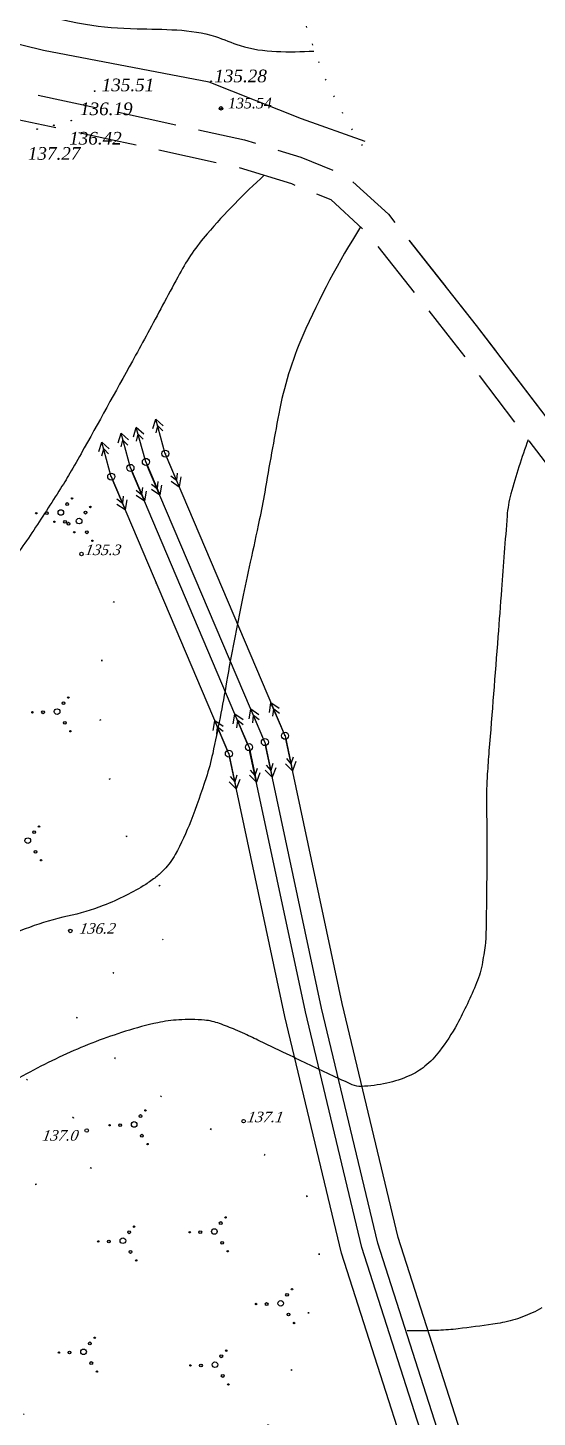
# Model space of a CAD drawing. Header units: millimetres. Extents: x 1400 to 4853, y -623 to 1865.
# Drawn here: x 3157.2 to 3200.7, y 1604.8 to 1723.4 of the extents above; entities that cross this region are included whole.
import ezdxf

# ---------------------------------------------------------------- set-up
doc = ezdxf.new("R2010")
doc.units = ezdxf.units.MM
doc.set_wipeout_variables(frame=1)
for name, pattern in [('ADOT', [10, 0, -10]), ('ADOT1', [1.6, 0.1, -1.5]), ('AHIDDEN4', [7, 5, -2])]:
    doc.linetypes.add(name, pattern=pattern)
doc.layers.add('01_Північ', color=7, linetype='Continuous')
doc.styles.add('universw', font='timesi.ttf', dxfattribs={"oblique": 10})

# ---------------------------------------------------------------- blocks, each defined once
blk = doc.blocks.new('108')
at = {"color": 0, "linetype": 'Continuous', "lineweight": 0}
blk.add_wipeout([(0.51, -0.12), (0.52, -0.06), (0.52, -0.01), (0.52, 0.05), (0.51, 0.1), (0.5, 0.15), (0.48, 0.2), (0.45, 0.25), (0.42, 0.3), (0.39, 0.34), (0.35, 0.38), (0.31, 0.42), (0.26, 0.45), (0.22, 0.47), (0.17, 0.49), (0.11, 0.51), (0.06, 0.52), (0.01, 0.52), (-0.05, 0.52), (-0.1, 0.51), (-0.15, 0.5), (-0.21, 0.48), (-0.25, 0.45), (-0.3, 0.42), (-0.34, 0.39), (-0.38, 0.35), (-0.42, 0.31), (-0.45, 0.26), (-0.47, 0.22), (-0.49, 0.17), (-0.51, 0.11), (-0.52, 0.06), (-0.52, 0.01), (-0.52, -0.05), (-0.51, -0.1), (-0.5, -0.15), (-0.48, -0.21), (-0.45, -0.25), (-0.42, -0.3), (-0.39, -0.34), (-0.35, -0.38), (-0.31, -0.42), (-0.27, -0.45), (-0.22, -0.47), (-0.17, -0.49), (-0.12, -0.51), (-0.06, -0.52), (-0.01, -0.52), (0.05, -0.52), (0.1, -0.51), (0.15, -0.5), (0.2, -0.48), (0.25, -0.45), (0.3, -0.42), (0.34, -0.39), (0.38, -0.35), (0.42, -0.31), (0.45, -0.27), (0.47, -0.22), (0.49, -0.17)], dxfattribs=at)
at = {"linetype": 'Continuous'}
h = blk.add_hatch(color=0, dxfattribs=at)
edge = h.paths.add_edge_path()
edge.add_arc((0, 0), 0.0196, 0, 360)
at = {"color": 0, "linetype": 'Continuous'}
for radius in [0.5, 0.0196]:
    blk.add_circle((0, 0), radius, dxfattribs=at)
blk = doc.blocks.new('115_3')
at = {"color": 0, "linetype": 'Continuous'}
for p, q in [((0, 0), (5.1, 0)), ((3.22, 0.49), (4.1, 0)), ((3.22, -0.49), (4.1, 0)), ((3.91, 0.76), (5.1, 0)), ((3.91, -0.76), (5.1, 0))]:
    blk.add_line(p, q, dxfattribs=at)
blk = doc.blocks.new('395_2')
at = {"linetype": 'Continuous'}
h = blk.add_hatch(color=0, dxfattribs=at)
h.paths.add_polyline_path([(-3.4, -0.1, 1), (-3.6, -0.1, 1)])
h.paths.add_polyline_path([(-2.2, -0.1, 1), (-1.8, -0.1, 1)])
h.paths.add_polyline_path([(1.1, 1.2, 1), (0.7, 1.2, 1)])
h.paths.add_polyline_path([(1.7, 2, 1), (1.5, 2, 1)])
h.paths.add_polyline_path([(0.9, -1.6, 1), (1.3, -1.6, 1)])
h.paths.add_polyline_path([(2, -2.8, 1), (1.8, -2.8, 1)])
at = {"color": 0, "linetype": 'Continuous'}
for centre, radius in [((1.6, 2), 0.1), ((-3.5, -0.1), 0.1), ((-2, -0.1), 0.2), ((0, 0), 0.4), ((0.9, 1.2), 0.2), ((1.1, -1.6), 0.2), ((1.9, -2.8), 0.1)]:
    blk.add_circle(centre, radius, dxfattribs=at)

msp = doc.modelspace()

# ---------------------------------------------------------------- linework, layer by layer
at = {"layer": '01_Північ', "color": 7, "linetype": 'ADOT1', "flags": 128}
msp.add_lwpolyline([(3185.7977, 1713.3063), (3184.3757, 1715.5365), (3182.4039, 1719.483), (3181.0037, 1723.5498), (3180.5443, 1725.5395), (3180.0325, 1729.7334), (3179.9249, 1734.7975), (3180.0008, 1736.7631), (3180.7046, 1740.6316), (3182.1826, 1745.485)], dxfattribs=at)
at = {"layer": '01_Північ', "color": 7}
for points in [[(3186.0197, 1713.6589), (3180.5949, 1715.5899), (3172.7176, 1718.7093), (3158.5704, 1721.4211), (3148.3495, 1723.9155), (3140.6243, 1724.7469), (3134.0141, 1725.81)], [(3186.0197, 1713.6589), (3180.5949, 1715.5899), (3172.7176, 1718.7093), (3172.7176, 1718.7093), (3172.7176, 1718.7093)]]:
    msp.add_lwpolyline(points, dxfattribs=at)
at = {"layer": '01_Північ', "linetype": 'AHIDDEN4', "flags": 128}
msp.add_lwpolyline([(3137.5285, 1721.4456), (3145.3723, 1720.6517), (3152.6051, 1718.7906), (3164.5637, 1716.2424), (3175.7208, 1713.808), (3180.5328, 1712.3209), (3184.4127, 1710.7567), (3188.0105, 1707.4405), (3195.5065, 1697.9567), (3203.9205, 1686.9181), (3211.5142, 1677.6271), (3216.1054, 1672.2958), (3223.5472, 1665.4684), (3230.7988, 1657.6453), (3236.0307, 1650.3718), (3238.7075, 1646.7854), (3241.4137, 1644.1104), (3245.0611, 1641.406), (3253.2856, 1637.286), (3258.1538, 1635.1501), (3261.8347, 1632.5989)], dxfattribs=at)
at = {"layer": '01_Північ', "color": 7, "linetype": 'Continuous'}
msp.add_lwpolyline([(3189.7529, 1705.2361), (3195.5065, 1697.9567), (3203.9205, 1686.9181), (3211.5142, 1677.6271), (3216.1054, 1672.2958), (3223.5472, 1665.4684), (3230.7988, 1657.6453), (3236.0307, 1650.3718), (3238.7075, 1646.7854), (3241.4137, 1644.1104), (3245.0611, 1641.406), (3253.2856, 1637.286), (3258.1538, 1635.1501), (3261.8347, 1632.5989)], dxfattribs=at)
at = {"layer": '01_Північ', "color": 250, "linetype": 'Continuous', "flags": 128}
for points in [[(3197.5691, 1592.8769), (3188.8476, 1620.1146), (3184.0601, 1640.0689), (3179.1873, 1662.9213), (3168.9465, 1687.0246)], [(3194.512, 1591.898), (3185.7541, 1619.2495), (3180.9292, 1639.3596), (3176.1122, 1661.9501), (3165.9947, 1685.7631)], [(3195.8549, 1592.328), (3187.1129, 1619.6295), (3182.3045, 1639.6712), (3177.463, 1662.3767), (3167.2913, 1686.3172)], [(3192.7978, 1591.3491), (3184.0194, 1618.7644), (3179.1736, 1638.9619), (3174.3879, 1661.4055), (3164.3395, 1685.0557)]]:
    msp.add_lwpolyline(points, dxfattribs=at)
at = {"layer": '01_Північ', "color": 30}
msp.add_lwpolyline([(3201.0981, 1614.0938, -0.04054445), (3199.4653, 1613.326, -0.04090769), (3197.7451, 1612.8373, -0.01427457), (3196.9309, 1612.7005, -0.0039501), (3193.973, 1612.3137, -0.02068847), (3192.283, 1612.1769, -0.01315079), (3189.6167, 1612.142)], format="xyb", dxfattribs=at)
at = {"layer": '01_Північ', "color": 7}
for centre, radius in [((3172.8849, 1718.7977, 40.584), 0.03), ((3162.9403, 1717.9467, 40.653), 0.03), ((3173.7283, 1716.4827, 40.662), 0.15), ((3173.7283, 1716.4827, 40.662), 0.03), ((3159.4603, 1715.0367, 40.926), 0.03), ((3160.9453, 1715.4387, 40.857), 0.03), ((3158.0293, 1714.7217, 41.181), 0.03)]:
    msp.add_circle(centre, radius, dxfattribs=at)
at = {"layer": '01_Північ', "color": 7, "linetype": 'Continuous'}
for centre in [(3161.8119, 1678.4395), (3160.8578, 1646.2721), (3175.6567, 1630.0332), (3162.2635, 1629.245)]:
    msp.add_circle(centre, 0.15, dxfattribs=at)
at = {"layer": '01_Північ', "color": 30}
msp.add_spline([(3129.3631, 1727.196), (3133.5698, 1728.056), (3137.681, 1729.3938), (3144.9471, 1729.3938), (3151.6397, 1727.1005), (3162.1566, 1723.6606), (3166.5545, 1723.2783), (3173.2471, 1722.6095), (3175.3505, 1721.845), (3181.6606, 1721.3673)], degree=3, dxfattribs=at)

# ---------------------------------------------------------------- block references
at = {"layer": '01_Північ', "color": 250, "linetype": 'ADOT', "xscale": 0.6, "yscale": 0.6, "zscale": 0.6}
for p in [(3160.052, 1681.9902), (3161.6108, 1681.2604), (3159.7324, 1664.9947), (3157.2295, 1653.9845), (3165.3468, 1619.8316), (3178.8215, 1614.487), (3161.9913, 1610.3475), (3173.2114, 1609.2472)]:
    msp.add_blockref('395_2', p, dxfattribs=at)
at = {"layer": '01_Північ', "color": 7, "linetype": 'ADOT', "xscale": 0.6, "yscale": 0.6, "zscale": 0.6}
for p in [(3166.3113, 1629.753), (3173.159, 1620.6176)]:
    msp.add_blockref('395_2', p, dxfattribs=at)

# ---------------------------------------------------------------- texts
at = {"layer": '01_Північ', "color": 7, "style": 'universw'}
for s, height, p in [('135.28', 1.08, (3173.1535, 1718.711, 40.584)), ('135.51', 1.08, (3163.5403, 1717.9467, 40.653)), ('135.54', 0.9, (3174.3283, 1716.4827, 40.662)), ('136.19', 1.08, (3161.6896, 1715.9066, 40.857)), ('136.42', 1.08, (3160.764, 1713.3958, 40.926)), ('137.27', 1.08, (3157.2382, 1712.0963, 41.181))]:
    msp.add_text(s, height=height, dxfattribs=at).set_placement(p)
at = {"layer": '01_Північ', "color": 250, "linetype": 'Continuous', "style": 'universw', "oblique": 10}
for s, p in [('135.3', (3162.0805, 1678.3529)), ('136.2', (3161.5998, 1646.0378))]:
    msp.add_text(s, height=0.9, dxfattribs=at).set_placement(p)
at = {"layer": '01_Північ', "color": 7, "linetype": 'Continuous', "style": 'universw', "oblique": 10}
for s, p in [('137.1', (3175.9252, 1629.9465)), ('137.0', (3158.4329, 1628.3697))]:
    msp.add_text(s, height=0.9, dxfattribs=at).set_placement(p)

# ---------------------------------------------------------------- next in the draw order: block references
at = {"layer": '01_Північ', "color": 7, "xscale": 0.6, "yscale": 0.6, "zscale": 0.6, "rotation": 86.95678124529925}
msp.add_blockref('108', (3174.3962, 1661.3971), dxfattribs=at)

# ---------------------------------------------------------------- next in the draw order: block references
at = {"layer": '01_Північ', "color": 7}
for p, xscale, yscale, zscale, rotation in [((3174.3943, 1661.3965), 0.5999999999999996, 0.5999999999999996, 0.5999999999999996, 113.0619423474134), ((3174.3944, 1661.3955), 0.5999999999999998, 0.5999999999999998, 0.5999999999999998, 281.9192033796051)]:
    msp.add_blockref('115_3', p, dxfattribs=dict(at, xscale=xscale, yscale=yscale, zscale=zscale, rotation=rotation))

# ---------------------------------------------------------------- next in the draw order: block references
at = {"layer": '01_Північ', "color": 7, "xscale": 0.6, "yscale": 0.6, "zscale": 0.6, "rotation": 86.95678124529925}
msp.add_blockref('108', (3176.1164, 1661.9611), dxfattribs=at)

# ---------------------------------------------------------------- next in the draw order: block references
at = {"layer": '01_Північ', "color": 7}
for p, xscale, yscale, zscale, rotation in [((3176.1145, 1661.9605), 0.5999999999999996, 0.5999999999999996, 0.5999999999999996, 113.0619423474134), ((3176.1146, 1661.9595), 0.5999999999999998, 0.5999999999999998, 0.5999999999999998, 281.9192033796051)]:
    msp.add_blockref('115_3', p, dxfattribs=dict(at, xscale=xscale, yscale=yscale, zscale=zscale, rotation=rotation))

# ---------------------------------------------------------------- next in the draw order: block references
at = {"layer": '01_Північ', "color": 7, "xscale": 0.6, "yscale": 0.6, "zscale": 0.6, "rotation": 86.95678124529925}
msp.add_blockref('108', (3177.4671, 1662.3877), dxfattribs=at)

# ---------------------------------------------------------------- next in the draw order: linework, layer by layer
at = {"layer": '01_Північ', "color": 30}
msp.add_lwpolyline([(3177.4189, 1710.7712, 0.03160278), (3172.5318, 1705.7682, 0.05359631), (3170.1873, 1702.3663, 0.0016881), (3167.623, 1697.5926, -0.00368481), (3166.4395, 1695.4104, -0.00097478), (3162.0507, 1687.495, -0.00391735), (3160.9393, 1685.5361, -0.01055927), (3160.0333, 1684.0415, -0.00408969), (3157.582, 1680.2532, -0.01296352), (3156.3498, 1678.4842, -0.03701403), (3155.858, 1677.91, -0.0644859), (3155.0753, 1677.303, -0.01174602), (3150.3414, 1674.6711, -0.00380426), (3145.8823, 1672.3706, 0.00497997), (3142.4801, 1670.6051, 0.00971159), (3140.9952, 1669.7784, -0.00341685), (3136.805, 1667.3758, -0.04557325), (3131.8577, 1665.1503, -0.0311782), (3124.2225, 1663.043)], format="xyb", dxfattribs=at)

# ---------------------------------------------------------------- next in the draw order: block references
at = {"layer": '01_Північ', "color": 7}
for p, xscale, yscale, zscale, rotation in [((3177.4652, 1662.3871), 0.5999999999999996, 0.5999999999999996, 0.5999999999999996, 113.0619423474134), ((3177.4653, 1662.3861), 0.5999999999999998, 0.5999999999999998, 0.5999999999999998, 281.9192033796051)]:
    msp.add_blockref('115_3', p, dxfattribs=dict(at, xscale=xscale, yscale=yscale, zscale=zscale, rotation=rotation))

# ---------------------------------------------------------------- next in the draw order: block references
at = {"layer": '01_Північ', "color": 7, "xscale": 0.6, "yscale": 0.6, "zscale": 0.6, "rotation": 86.95678124529925}
msp.add_blockref('108', (3179.1915, 1662.9323), dxfattribs=at)

# ---------------------------------------------------------------- next in the draw order: linework, layer by layer
at = {"layer": '01_Північ', "linetype": 'AHIDDEN4', "flags": 128}
msp.add_lwpolyline([(3105.9692, 1720.423), (3144.4238, 1717.0265), (3152.0557, 1716.4538), (3164.0578, 1713.8963), (3175.1095, 1711.4849), (3179.7283, 1710.0575), (3183.1086, 1708.6947), (3186.2449, 1705.8039), (3193.6106, 1696.485), (3202.0364, 1685.4308), (3209.6755, 1676.0844), (3214.3789, 1670.6227), (3221.8531, 1663.7656), (3228.9374, 1656.123), (3234.0947, 1648.9532), (3236.892, 1645.2054), (3239.8475, 1642.2839), (3243.7995, 1639.3537), (3252.2654, 1635.1128), (3256.9772, 1633.0455), (3260.4675, 1630.6264)], dxfattribs=at)
at = {"layer": '01_Північ', "color": 30}
for points in [[(3185.6431, 1706.3586, 0.03807389), (3180.7085, 1697.095, 0.05734379), (3178.6534, 1690.4226, 0.00341812), (3177.4545, 1683.7346, -0.00953951), (3176.9956, 1681.3435, -0.00097877), (3176.2272, 1677.7503, 0.00108803), (3175.5367, 1674.5177, 0.00954646), (3174.2013, 1667.5431, -0.01088651), (3173.0139, 1661.43, -0.02480313), (3172.4493, 1659.3345, -0.01377398), (3171.1453, 1655.6524, -0.03367989), (3169.816, 1652.7937, -0.06671692), (3168.8678, 1651.5089, -0.03146361), (3168.17, 1650.8732, -0.02764126), (3167.2961, 1650.2485, -0.02550716), (3165.6006, 1649.2903, -0.02361133), (3163.6765, 1648.4398, -0.03975447), (3160.6329, 1647.5333, 0.03711044), (3157.368, 1646.5795, 0.01040404), (3154.5073, 1645.4395, 0.02462428)], [(3199.9337, 1688.1895, 0.01909863), (3198.4706, 1683.5787, 0.04832006), (3198.1418, 1681.6913, 0.00034918), (3197.6699, 1675.4303, -0.00054025), (3197.3634, 1671.3837, -0.00081009), (3196.599, 1661.6437, 0.003959), (3196.4552, 1659.6497, 0.01914108), (3196.39, 1657.1251, -0.00620905), (3196.3903, 1649.342, -0.00081627), (3196.3587, 1647.0841, -0.00148476), (3196.3356, 1645.8428, -0.02659941), (3196.2911, 1645.2498, -0.00951871), (3196.0479, 1643.6068, -0.0561418), (3195.5422, 1641.8362, -0.02644817), (3193.87, 1638.3138, -0.03881611), (3192.3791, 1636.0067, -0.05972009), (3191.1328, 1634.7231, -0.06602083), (3189.7957, 1633.9051, -0.05121968), (3187.8779, 1633.2805, -0.04114307), (3185.6939, 1632.9944, -0.11864093), (3184.9342, 1633.1391, -0.00381113), (3183.5097, 1633.7958, -0.0013967), (3179.6414, 1635.6282, -0.00038453), (3177.037, 1636.8733, 0.00078691), (3175.7639, 1637.4807, 0.01388685), (3174.9512, 1637.8395, 0.00846332), (3173.5929, 1638.3681, 0.06598781), (3172.328, 1638.6541, 0.03855744), (3170.1153, 1638.6841, 0.03710776), (3168.3273, 1638.4362, 0.02340344), (3165.5627, 1637.7046, 0.02990326), (3160.5382, 1635.783, 0.02884172), (3155.5985, 1633.194, 0.01182078)]]:
    msp.add_lwpolyline(points, format="xyb", dxfattribs=at)
at = {"layer": '01_Північ', "color": 250, "linetype": 'ADOT', "lineweight": 35, "ltscale": 0.5, "flags": 128}
msp.add_lwpolyline([(3168.2178, 1675.9277, 0.05008267), (3167.6438, 1676.2495, 0.05236307), (3167.0435, 1676.4393, 0.05740393), (3165.9991, 1676.5303, 0.1230302), (3165.5224, 1676.397, 0.17208112), (3165.0915, 1675.8983, 0.03834792), (3164.2548, 1673.1457, 0.02435179), (3163.3951, 1668.1289, 0.04725841), (3163.3253, 1665.5028, 0.02005487), (3163.706, 1661.9903, 0.02117572), (3164.3393, 1658.7045, 0.00854118), (3164.9453, 1656.3299, 0.0197053), (3165.2657, 1655.3168, 0.03323183), (3165.8228, 1654.0425, 0.01887888), (3167.0306, 1651.9153, 0.05274464), (3167.9659, 1650.7089, -0.04980923), (3168.9636, 1649.4376, -0.07001633), (3169.4835, 1648.2919, -0.0881531), (3169.5939, 1647.2959, -0.11936744), (3169.2368, 1646.1542, -0.10816041), (3168.3332, 1645.1962, -0.01385344), (3167.3752, 1644.5802, 0.01164296), (3166.2322, 1643.8524, 0.00770648), (3164.1466, 1642.408, 0.01185504), (3162.8285, 1641.4167, 0.08696331), (3162.1002, 1640.6009, 0.06741757), (3161.5258, 1639.317, 0.10432802), (3161.4298, 1638.0897, 0.16617177), (3161.778, 1637.3853, 0.0715882), (3163.0443, 1636.4437, -0.04564655), (3165.0976, 1635.0756, -0.00642695), (3166.504, 1633.9107, 0.00424118), (3168.6274, 1632.136, 0.0787058), (3175.1076, 1628.334, -0.10342818), (3179.9125, 1625.1886, -0.10327892), (3181.3008, 1623.066, -0.07413945), (3182.0863, 1619.6399, -0.0703632), (3181.9043, 1616.7599, -0.02724589), (3180.0101, 1609.5844, -0.0574192), (3176.4677, 1601.8048, -0.12468042), (3173.637, 1599.0004, -0.19003324), (3168.8974, 1598.2499, -0.10319045), (3161.0415, 1601.7977, -0.0154691), (3156.7725, 1605.1162, -0.02311012), (3154.094, 1607.5518, -0.02972685), (3151.3732, 1610.6091, -0.05462823), (3150.1903, 1612.5015, -0.19627889), (3150.0802, 1614.2795, -0.04702844), (3153.0043, 1620.8316, -0.28343948), (3160.3823, 1624.907, 0.69102343), (3162.2635, 1629.245, 0.02007987), (3159.5954, 1631.635, 0.01370032), (3155.4582, 1634.8653, 0.00070038), (3148.1574, 1640.2345, -0.00258133), (3146.182, 1641.6988, -0.00005765), (3144.8746, 1642.6786, 0.00002769), (3142.1535, 1644.7182, 0.00059845), (3141.5644, 1645.1586, 0.00021583), (3139.9291, 1646.377)], format="xyb", dxfattribs=at)

# ---------------------------------------------------------------- next in the draw order: block references
at = {"layer": '01_Північ', "color": 7}
for p, xscale, yscale, zscale, rotation in [((3179.1896, 1662.9317), 0.5999999999999996, 0.5999999999999996, 0.5999999999999996, 113.0619423474134), ((3179.1897, 1662.9307), 0.5999999999999998, 0.5999999999999998, 0.5999999999999998, 281.9192033796051)]:
    msp.add_blockref('115_3', p, dxfattribs=dict(at, xscale=xscale, yscale=yscale, zscale=zscale, rotation=rotation))

# ---------------------------------------------------------------- next in the draw order: block references
at = {"layer": '01_Північ', "color": 7, "xscale": 0.6, "yscale": 0.6, "zscale": 0.6, "rotation": 86.95678124529925}
msp.add_blockref('108', (3164.3507, 1685.0519), dxfattribs=at)

# ---------------------------------------------------------------- next in the draw order: block references
at = {"layer": '01_Північ', "color": 7}
for p, xscale, yscale, zscale, rotation in [((3164.3544, 1685.0477), 0.5999999999999994, 0.5999999999999994, 0.5999999999999994, 105.1929211813318), ((3164.3427, 1685.0483), 0.5999999999999998, 0.5999999999999998, 0.5999999999999998, 293.019382214884)]:
    msp.add_blockref('115_3', p, dxfattribs=dict(at, xscale=xscale, yscale=yscale, zscale=zscale, rotation=rotation))

# ---------------------------------------------------------------- next in the draw order: block references
at = {"layer": '01_Північ', "color": 7, "xscale": 0.6, "yscale": 0.6, "zscale": 0.6, "rotation": 86.95678124529925}
msp.add_blockref('108', (3165.9952, 1685.7991), dxfattribs=at)

# ---------------------------------------------------------------- next in the draw order: block references
at = {"layer": '01_Північ', "color": 7}
for p, xscale, yscale, zscale, rotation in [((3165.9989, 1685.7949), 0.5999999999999994, 0.5999999999999994, 0.5999999999999994, 105.1929211813318), ((3165.9872, 1685.7956), 0.5999999999999998, 0.5999999999999998, 0.5999999999999998, 293.019382214884)]:
    msp.add_blockref('115_3', p, dxfattribs=dict(at, xscale=xscale, yscale=yscale, zscale=zscale, rotation=rotation))

# ---------------------------------------------------------------- next in the draw order: block references
at = {"layer": '01_Північ', "color": 7, "xscale": 0.6, "yscale": 0.6, "zscale": 0.6, "rotation": 86.95678124529925}
msp.add_blockref('108', (3167.3104, 1686.3094), dxfattribs=at)

# ---------------------------------------------------------------- next in the draw order: block references
at = {"layer": '01_Північ', "color": 7}
for p, xscale, yscale, zscale, rotation in [((3167.3142, 1686.3053), 0.5999999999999994, 0.5999999999999994, 0.5999999999999994, 105.5884059128263), ((3167.3024, 1686.3058), 0.5999999999999998, 0.5999999999999998, 0.5999999999999998, 293.019382214884)]:
    msp.add_blockref('115_3', p, dxfattribs=dict(at, xscale=xscale, yscale=yscale, zscale=zscale, rotation=rotation))

# ---------------------------------------------------------------- next in the draw order: block references
at = {"layer": '01_Північ', "color": 7, "xscale": 0.6, "yscale": 0.6, "zscale": 0.6, "rotation": 86.95678124529925}
msp.add_blockref('108', (3168.9671, 1687.0133), dxfattribs=at)

# ---------------------------------------------------------------- next in the draw order: block references
at = {"layer": '01_Північ', "color": 7}
for p, xscale, yscale, zscale, rotation in [((3168.9708, 1687.0091), 0.5999999999999994, 0.5999999999999994, 0.5999999999999994, 105.1929211813318), ((3168.9591, 1687.0097), 0.5999999999999998, 0.5999999999999998, 0.5999999999999998, 293.019382214884)]:
    msp.add_blockref('115_3', p, dxfattribs=dict(at, xscale=xscale, yscale=yscale, zscale=zscale, rotation=rotation))

doc.saveas('drawing.dxf')
